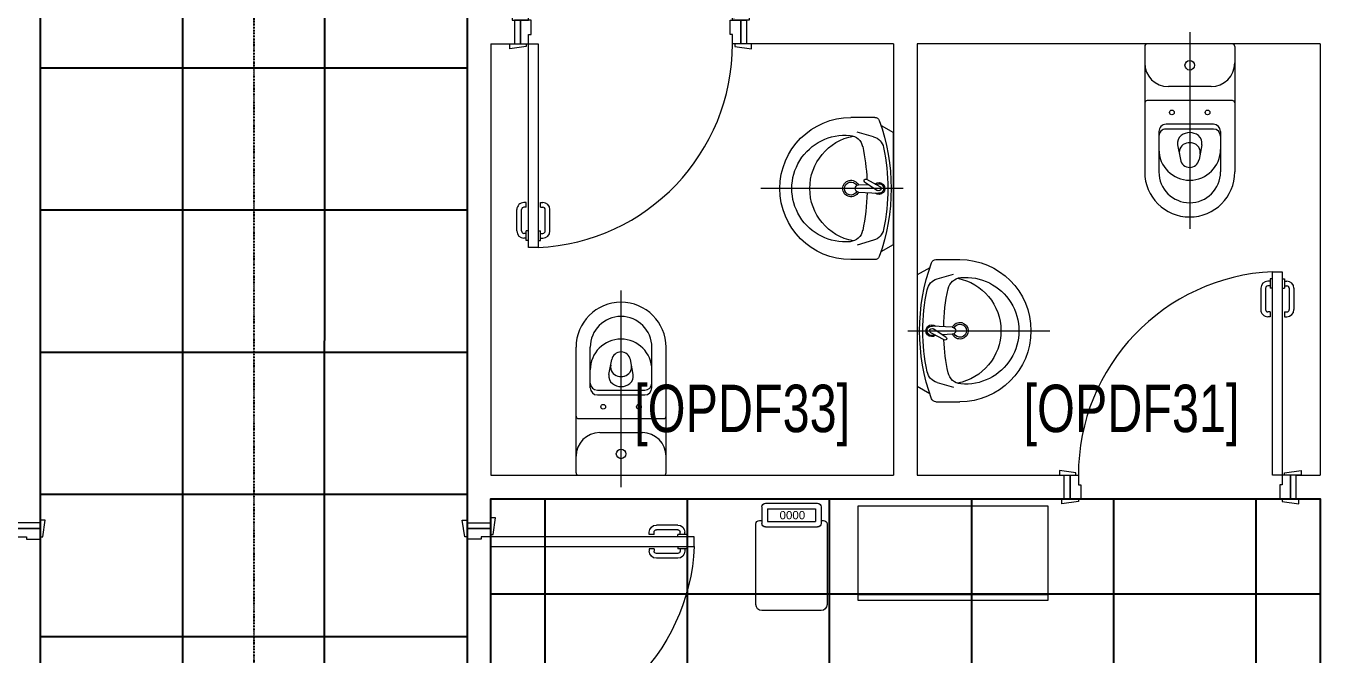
# Model space of a CAD drawing. Extents: x -12260 to 304645, y -29287 to 19916.
# Drawn here: x 33015 to 38543, y -9487 to -6835 of the extents above; entities that cross this region are included whole.
import ezdxf

# ---------------------------------------------------------------- set-up
doc = ezdxf.new("R2010")
doc.units = 0
doc.header["$LTSCALE"] = 0.25
doc.linetypes.add('DASHDOT', pattern=[25.4, 12.7, -6.35, 0, -6.35])
for name, color, linetype, lineweight in [('01-First Floor$0$72_EGR_BASE_TEXT', 252, 'Continuous', 5), ('01-First Floor$0$LOADING', 253, 'Continuous', 5), ('01-First Floor$0$SANIT', 250, 'Continuous', 5), ('01-First Floor$0$Walls', 251, 'Continuous', 5), ('01-First Floor$0$Wooden Joinery', 251, 'Continuous', 5), ('E-LITE-CLNG-CNDT', 6, 'DASHDOT', 35), ('T-SOUN-CLNG-CNDT', 3, 'DASHDOT', 25)]:
    doc.layers.add(name, color=color, linetype=linetype, lineweight=lineweight)
doc.layers.add('01-First Floor$0$FALSE CEILING', color=251, linetype='Continuous')
doc.styles.add('01-First Floor$0$Standard', font='arial.ttf')
doc.styles.add('01-First Floor$0$X3G_ENTITY_9F38', font='swisscl.ttf', dxfattribs={"height": 0.2})

# ---------------------------------------------------------------- blocks, each defined once
blk = doc.blocks.new('01-First Floor$0$A$C72370EFE')
at = {"layer": '01-First Floor$0$Wooden Joinery'}
for p, q in [((-0.01, -0.04), (-0.02, -0.04)), ((-0.01, -0.03), (-0.01, -0.07)), ((0, -0.03), (-0.01, -0.03)), ((0.04, -0.03), (0.05, -0.03)), ((0.05, -0.03), (0.05, -0.07)), ((0.05, -0.04), (0.06, -0.04)), ((-0.05, -0.07), (-0.05, -0.16)), ((-0.03, -0.07), (-0.03, -0.16)), ((-0.01, -0.06), (-0.02, -0.06)), ((0, -0.07), (-0.01, -0.07)), ((0.04, -0.07), (0.05, -0.07)), ((0.05, -0.06), (0.06, -0.06)), ((0.07, -0.07), (0.07, -0.16)), ((0.09, -0.07), (0.09, -0.16)), ((-0.01, -0.17), (-0.02, -0.17)), ((-0.01, -0.19), (-0.02, -0.19)), ((-0.01, -0.17), (-0.01, -0.19)), ((0.05, -0.17), (0.06, -0.17)), ((0.05, -0.17), (0.05, -0.19)), ((0.05, -0.19), (0.06, -0.19))]:
    blk.add_line(p, q, dxfattribs=at)
for centre, radius, start, end in [((-0.02, -0.07), 0.03, 90, 180), ((0.06, -0.07), 0.03, 0, 90), ((-0.02, -0.07), 0.01, 90, 180), ((0.06, -0.07), 0.01, 0, 90), ((-0.02, -0.16), 0.03, 180, 270), ((-0.02, -0.16), 0.01, 180, 270), ((0.06, -0.16), 0.01, 270, 0), ((0.06, -0.16), 0.03, 270, 0)]:
    blk.add_arc(centre, radius, start, end, dxfattribs=at)
blk = doc.blocks.new('01-First Floor$0$A$C5DAD61B4')
at = {"layer": '01-First Floor$0$Wooden Joinery'}
for points in [[(80, 959.1), (80, 969.1), (10, 979.1), (10, 959.1)], [(940, 959.1), (940, 969.1), (1010, 979.1), (1010, 959.1)], [(70, 859.1), (70, 849.1), (0, 839.1), (0, 859.1)], [(120, 859.1), (120, 0), (80, 0), (80, 859.1)], [(950, 859.1), (950, 849.1), (1020, 839.1), (1020, 859.1)]]:
    blk.add_lwpolyline(points, close=True, dxfattribs=at)
for points in [[(45, 859.1), (45, 959.1), (20, 959.1), (20, 859.1), (45, 859.1)], [(45, 859.1), (80, 859.1), (80, 899.1), (90, 899.1), (90, 959.1), (45, 959.1), (45, 859.1)], [(975, 859.1), (940, 859.1), (940, 899.1), (930, 899.1), (930, 959.1), (975, 959.1), (975, 859.1)], [(975, 859.1), (975, 959.1), (1000, 959.1), (1000, 859.1), (975, 859.1)]]:
    blk.add_lwpolyline(points, dxfattribs=at)
blk.add_arc((80, 859.1), 860, 272.666, 0, dxfattribs=at)
at = {"layer": '01-First Floor$0$Wooden Joinery', "xscale": 999.9999999998854, "yscale": 999.9999999998854, "zscale": 999.9999999998854, "rotation": 180}
blk.add_blockref('01-First Floor$0$A$C72370EFE', (120, 0), dxfattribs=at)
blk = doc.blocks.new('01-First Floor$0$WC manta')
at = {"layer": '01-First Floor$0$SANIT'}
for p, q in [((-0.13, 0.18), (-0.13, -0.18)), ((-0.12, 0.19), (0.41, 0.19)), ((0.109, 0.18), (0.109, -0.18)), ((0.239, 0.13), (0.41, 0.13)), ((0.05, 0.09), (0.05, -0.09)), ((0.209, 0.1), (0.209, -0.1)), ((0.229, 0.1), (0.229, -0.1)), ((-0.18, 0), (0.65, 0)), ((0.2955, 0.051), (0.3581, 0.0393)), ((0.2955, -0.051), (0.3581, -0.0393)), ((0.239, -0.13), (0.41, -0.13)), ((-0.12, -0.19), (0.41, -0.19))]:
    blk.add_line(p, q, dxfattribs=at)
for centre, radius in [((0.159, 0.0752), 0.01), ((-0.04, 0), 0.02), ((0.159, -0.0753), 0.01)]:
    blk.add_circle(centre, radius, dxfattribs=at)
for centre, radius, start, end in [((-0.12, 0.18), 0.01, 90, 180), ((-0.05, 0.09), 0.1, 0, 90), ((0.119, 0.18), 0.01, 90, 180), ((0.41, 0), 0.19, 270, 90), ((0.239, 0.1), 0.03, 90, 180), ((0.259, 0.1), 0.03, 90, 180), ((0.3147, 0), 0.13, 270, 90), ((0.41, 0), 0.13, 270, 90), ((0.3029, 0), 0.0588, 141.525, 218.475), ((0.2882, 0.0117), 0.04, 79.4289, 141.525), ((0.3454, 0), 0.0588, 166.4176, 193.5824), ((0.3271, 0.0044), 0.04, 79.4289, 166.4176), ((0.3507, 0), 0.04, 280.5711, 79.4289), ((0.2882, -0.0117), 0.04, 218.475, 280.5711), ((0.3271, -0.0044), 0.04, 193.5824, 280.5711), ((-0.05, -0.09), 0.1, 270, 0), ((0.239, -0.1), 0.03, 180, 270), ((0.259, -0.1), 0.03, 180, 270), ((-0.12, -0.18), 0.01, 180, 270), ((0.119, -0.18), 0.01, 180, 270)]:
    blk.add_arc(centre, radius, start, end, dxfattribs=at)
blk = doc.blocks.new('01-First Floor$0$lav-manta 60')
at = {"layer": '01-First Floor$0$SANIT'}
for p, q in [((-0.2658, -0.0529), (-0.2358, 0)), ((-0.2358, 0), (0.2358, 0)), ((0, 0.04), (0, -0.56)), ((0.2658, -0.0529), (0.2358, 0)), ((-0.3, -0.0789), (-0.3, -0.18)), ((-0.2185, -0.0841), (-0.2383, -0.1537)), ((-0.015, -0.1473), (-0.0199, -0.064)), ((0.0274, -0.121), (-0.0078, -0.0673)), ((0.0389, -0.1142), (0.0087, -0.0575)), ((0.015, -0.1473), (0.0174, -0.1057)), ((0.0191, -0.077), (0.0199, -0.064)), ((0.2185, -0.0841), (0.2383, -0.1537)), ((0.3, -0.0789), (0.3, -0.18))]:
    blk.add_line(p, q, dxfattribs=at)
for centre, radius, start, end in [((0, -0.8557), 0.8457, 70.1771, 109.8229), ((-0.1608, -0.1006), 0.06, 101.8086, 164.0794), ((0, -0.8696), 0.8457, 78.1914, 101.8086), ((0, -0.0617), 0.025, 320.7474, 220.368), ((0, -0.0617), 0.02, 353.2671, 186.682), ((0, -0.0617), 0.00966, 25.4127, 215.9577), ((0.1608, -0.1006), 0.06, 15.9206, 78.1914), ((-0.28, -0.0789), 0.02, 109.8229, 180), ((0.28, -0.0789), 0.02, 0, 70.1771), ((-0.1645, -0.189), 0.06, 102.0883, 174.8142), ((0, -0.9572), 0.8457, 91.1572, 102.0883), ((0, -0.18), 0.035, 115.3106, 64.6894), ((0, -0.18), 0.0275, 117.1496, 62.8504), ((0, -0.1473), 0.015, 180, 0), ((0, -0.9572), 0.8457, 88.5486, 88.844), ((0.0332, -0.1176), 0.00666, 210.6852, 30.6852), ((0, -0.9572), 0.8457, 77.9117, 87.4274), ((0.1645, -0.189), 0.06, 5.1858, 77.9117), ((0, -0.18), 0.3, 180, 0), ((0, -0.2039), 0.2252, 174.8142, 5.1858), ((0, -0.1282), 0.2252, 190.6097, 349.3903)]:
    blk.add_arc(centre, radius, start, end, dxfattribs=at)
blk = doc.blocks.new('01-First Floor$0$HF13461A-P')
at = {"layer": '01-First Floor$0$LOADING'}
for p, q in [((0.2579, 0.4503), (0.0379, 0.4503)), ((0.0229, 0.4353), (0.0229, 0.3653)), ((0.2493, 0.4266), (0.0466, 0.4266)), ((0.0466, 0.4266), (0.0466, 0.3739)), ((0.2493, 0.4266), (0.2493, 0.3739)), ((0.2729, 0.4353), (0.2729, 0.3653)), ((-0.0021, 0.3628), (-0.0021, 0.0228)), ((0.0229, 0.3778), (0.0129, 0.3778)), ((0.2579, 0.3503), (0.0379, 0.3503)), ((0.2493, 0.3739), (0.0466, 0.3739)), ((0.2829, 0.3778), (0.2729, 0.3778)), ((0.2979, 0.0228), (0.2979, 0.3628)), ((0.0229, -0.0022), (0.2729, -0.0022))]:
    blk.add_line(p, q, dxfattribs=at)
for centre, radius, start, end in [((0.0379, 0.4353), 0.015, 90, 180), ((0.2579, 0.4353), 0.015, 0, 90), ((0.0129, 0.3628), 0.015, 90, 180), ((0.0379, 0.3653), 0.015, 180, 270), ((0.2579, 0.3653), 0.015, 270, 0), ((0.2829, 0.3628), 0.015, 0, 90), ((0.0229, 0.0228), 0.025, 180, 270), ((0.2729, 0.0228), 0.025, 270, 0)]:
    blk.add_arc(centre, radius, start, end, dxfattribs=at)
at = {"layer": '01-First Floor$0$LOADING', "style": '01-First Floor$0$Standard'}
blk.add_text('0000', height=0.03477, dxfattribs=at).set_placement((0.0901, 0.3829))
blk = doc.blocks.new('01-First Floor$0$GF21027-P')
at = {"layer": '01-First Floor$0$LOADING'}
for p, q in [((0.4, 0.4), (-0.4, 0.4)), ((-0.4, 0.4), (-0.4, 0)), ((0.4, 0), (0.4, 0.4)), ((-0.4, 0.025), (0.4, 0.025)), ((-0.4, 0), (0.4, 0))]:
    blk.add_line(p, q, dxfattribs=at)
blk = doc.blocks.new('01-First Floor')
at = {"layer": '01-First Floor$0$FALSE CEILING', "linetype": 'Continuous'}
for p, q in [((33676, -12830), (33676, -2710)), ((34274.3, -12760.7, 0), (34276, -2710)), ((33076, -7010), (34876, -7010)), ((33076, -7610), (34876, -7610)), ((33076, -8210), (34876, -8210)), ((33076, -8810), (34876, -8810)), ((35206, -12830), (35206, -8830)), ((35806, -12830), (35806, -8830)), ((36406, -12830), (36406, -8830)), ((37006, -12830), (37006, -8830)), ((37606, -12830), (37606, -8830)), ((38206, -12830), (38206, -8830)), ((34976, -9230), (38476, -9230)), ((33076, -9410), (34876, -9410))]:
    blk.add_line(p, q, dxfattribs=at)
at = {"layer": '01-First Floor$0$FALSE CEILING'}
for points in [[(34199.4, -12830), (33076, -12830), (33076, -2710), (34876, -2710), (34876, -12830), (34797.1, -12830)], [(34976, -12830), (34976, -10710), (34976, -10710), (34976, -8830), (38476, -8830), (38476, -12830), (34976, -12830)]]:
    blk.add_lwpolyline(points, dxfattribs=at)
at = {"layer": '01-First Floor$0$Walls'}
for p, q in [((33076, -5501.8), (33076, -8830)), ((34876, -5856.9), (34876, -8970)), ((34976, -6910), (34976, -8730)), ((34976, -6910), (35076, -6910)), ((36676, -6910), (36056, -6910)), ((36676, -6910), (36676, -8730)), ((38476, -6910), (36776, -6910)), ((36776, -6910), (36776, -8730)), ((38476, -6910), (38476, -8730)), ((34976, -8730), (36676, -8730)), ((36776, -8730), (37396, -8730)), ((38376, -8730), (38476, -8730)), ((33076, -8930), (33076, -8830)), ((34976, -8930), (34976, -8830)), ((34976, -8830), (37396, -8830)), ((38376, -8830), (38476, -8830)), ((38476, -8830), (38476, -12830)), ((34876, -8930), (34976, -8930))]:
    blk.add_line(p, q, dxfattribs=at)
at = {"layer": '01-First Floor$0$LOADING', "lineweight": 0, "xscale": -1000, "yscale": 1000, "zscale": 1000}
blk.add_blockref('01-First Floor$0$HF13461A-P', (36393.1, -9298.5, -0.2), dxfattribs=at)
at = {"layer": '01-First Floor$0$LOADING', "color": 1, "xscale": -1000, "yscale": 1000, "zscale": 1000, "rotation": 359.9999999790884}
blk.add_blockref('01-First Floor$0$GF21027-P', (36927.1, -9258.8, -0.1), dxfattribs=at)
at = {"layer": '01-First Floor$0$SANIT'}
for name, p, xscale, yscale, zscale, rotation in [('01-First Floor$0$WC manta', (37926, -7040), 999.9999999999995, 999.9999999999995, 999.9999999999995, 270), ('01-First Floor$0$lav-manta 60', (36676, -7520), -1000.000000000223, 1000.000000000223, 1000.000000000223, 270), ('01-First Floor$0$lav-manta 60', (36776, -8120), -1000.000000000223, 1000.000000000223, 1000.000000000223, 90), ('01-First Floor$0$WC manta', (35526, -8600), 999.9999999999995, 999.9999999999995, 999.9999999999995, 90.00000000000001)]:
    blk.add_blockref(name, p, dxfattribs=dict(at, xscale=xscale, yscale=yscale, zscale=zscale, rotation=rotation))
at = {"layer": '01-First Floor$0$Wooden Joinery'}
blk.add_blockref('01-First Floor$0$A$C5DAD61B4', (35056, -7769.1), dxfattribs=at)
for p, rotation in [((38396, -7870.9), 180), ((32116.9, -8910), 270)]:
    blk.add_blockref('01-First Floor$0$A$C5DAD61B4', p, dxfattribs=dict(at, rotation=rotation))
at = {"layer": '01-First Floor$0$Wooden Joinery', "xscale": -1, "rotation": 90}
blk.add_blockref('01-First Floor$0$A$C5DAD61B4', (35835.1, -8910), dxfattribs=at)
at = {"layer": '01-First Floor$0$72_EGR_BASE_TEXT', "char_height": 200, "attachment_point": 2, "style": '01-First Floor$0$X3G_ENTITY_9F38'}
for s, insert in [('[OPDF33]', (36037.2, -8347.8, 0)), ('[OPDF31]', (37680.4, -8347.8, 0))]:
    blk.add_mtext(s, dxfattribs=dict(at, insert=insert))

msp = doc.modelspace()

# ---------------------------------------------------------------- linework, layer by layer
at = {"layer": 'T-SOUN-CLNG-CNDT'}
msp.add_lwpolyline([(33976, -4910), (33976, -10253, 0.414214), (34076, -10353), (43676, -10353, 0.414214), (43776, -10253), (43776, -9820)], format="xyb", dxfattribs=at)

# ---------------------------------------------------------------- block references
at = {"layer": 'E-LITE-CLNG-CNDT'}
msp.add_blockref('01-First Floor', (0, 0), dxfattribs=at)

doc.saveas('drawing.dxf')
